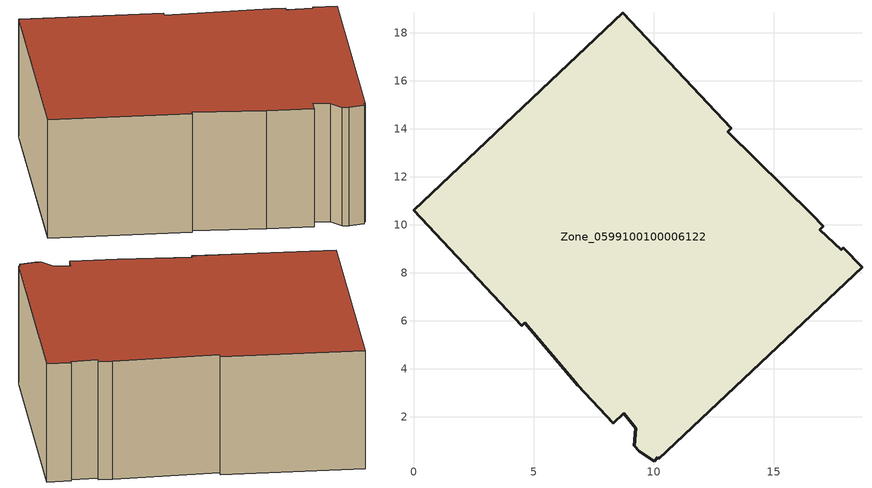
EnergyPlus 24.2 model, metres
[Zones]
Zone_0599100100006122
 floor ground (C_G): 16.92,9.79 17.82,8.96 17.91,9.05 18.69,8.23 10.21,0.25 10.17,0.3 10.02,0.15 9.41,0.57 9.21,0.79 9.25,1.51 8.77,2.14 8.32,1.73 6.84,3.31 4.64,5.91 4.51,5.79 0,10.59 8.71,18.82 13.24,14.01 13.09,13.87 16.62,10.42 17.07,9.94 z1.19
 wall outside (C_F): 16.62,10.42 13.09,13.87 13.24,14.01 8.71,18.82 0,10.59 4.51,5.79 4.64,5.91 6.84,3.31 8.32,1.73 8.77,2.14 9.25,1.51 9.21,0.79 9.41,0.57 10.02,0.15 10.17,0.3 10.21,0.25 18.69,8.23 17.91,9.05 17.82,8.96 16.92,9.79 17.07,9.94 16.62,10.42 z1.19:6.99
 roof outside (C_R): 17.91,9.05 17.82,8.96 16.92,9.79 17.07,9.94 16.62,10.42 13.09,13.87 13.24,14.01 8.71,18.82 0,10.59 4.51,5.79 4.64,5.91 6.84,3.31 8.32,1.73 8.77,2.14 9.25,1.51 9.21,0.79 9.41,0.57 10.02,0.15 10.17,0.3 10.21,0.25 18.69,8.23 z6.99
[BUILDING]
Pand.0599100100006122: North Axis=0; Terrain=City; Loads Convergence Tolerance Value=0.04; Temperature Convergence Tolerance Value=0.4; Solar Distribution=FullExterior; Maximum Number of Warmup Days=25; Minimum Number of Warmup Days=1
[Site:Location]
Rotterdam.The.Hague.AP_ZH_NLD Design_Conditions: Latitude=51.96; Longitude=4.45; Time Zone=1; Elevation=-4.5
[SITE:GROUNDTEMPERATURE:BUILDINGSURFACE]
18, 18, 18, 18, 18, 18, 18, 18, 18, 18, 18, 18
[MATERIAL] Thermal Absorptance=0.9; Solar Absorptance=0.7; Visible Absorptance=0.7
Name | Roughness | Thickness | Conductivity | Density | Specific Heat
G.D.1992-2005 | MediumSmooth | 0.15 | 0.06 | 540 | 1210
F.D.1992-2005 | Rough | 0.3 | 0.12 | 1920 | 840
R.D.1992-2005 | MediumRough | 0.2 | 0.08 | 1500 | 1000
[CONSTRUCTION]
C_G: G.D.1992-2005
C_F: F.D.1992-2005
C_R: R.D.1992-2005
[ZONE]
Zone_0599100100006122: Type=1; Multiplier=1; Ceiling Height=Autocalculate; Volume=Autocalculate; Floor Area=autocalculate; Part of Total Floor Area=Yes
[ZONEINFILTRATION:DESIGNFLOWRATE]
Infil_Zone_0599100100006122: Zone or ZoneList or Space or SpaceList=Zone_0599100100006122; Schedule=AlwaysOn; Design Flow Rate Calculation Method=Flow/Area; Flow Rate per Floor Area=0.0021; Constant Term Coefficient=1; Temperature Term Coefficient=0; Velocity Term Coefficient=0; Velocity Squared Term Coefficient=0
[HVACTEMPLATE:ZONE:IDEALLOADSAIRSYSTEM]
Zone_0599100100006122: Maximum Heating Supply Air Temperature=50; Minimum Cooling Supply Air Temperature=13; Maximum Heating Supply Air Humidity Ratio=0.0156; Minimum Cooling Supply Air Humidity Ratio=0.0077; Heating Limit=NoLimit; Cooling Limit=NoLimit; Dehumidification Control Type=ConstantSensibleHeatRatio; Cooling Sensible Heat Ratio=0.7; Dehumidification Setpoint=60; Humidification Control Type=None; Humidification Setpoint=30; Outdoor Air Method=None; Outdoor Air Flow Rate per Person=0.00944; Outdoor Air Flow Rate per Zone Floor Area=0; Outdoor Air Flow Rate per Zone=0; Demand Controlled Ventilation Type=None; Outdoor Air Economizer Type=NoEconomizer; Heat Recovery Type=None; Sensible Heat Recovery Effectiveness=0.7; Latent Heat Recovery Effectiveness=0.65
[ZONECONTROL:THERMOSTAT]
ThermostatControl_Zone_0599100100006122: Zone or ZoneList=Zone_0599100100006122; Control Type Schedule=DualSetpointControlType; Control 1=Thermostat_Zone_0599100100006122; Temperature Difference Between Cutout And Setpoint=0
[THERMOSTATSETPOINT:DUALSETPOINT]
Thermostat_Zone_0599100100006122: Heating Setpoint Temperature Schedule=HeatingSetpoint_Zone_0599100100006122; Cooling Setpoint Temperature Schedule=CoolingSetpoint_Zone_0599100100006122
[SCHEDULE:COMPACT]
HeatingSetpoint_Zone_0599100100006122: Through: 12/31, For: AllDays, Until: 24:00, 21
CoolingSetpoint_Zone_0599100100006122: Through: 12/31, For: AllDays, Until: 24:00, 24
DualSetpointControlType: Through: 12/31, For: AllDays, Until: 24:00, 4
AlwaysOn: Through: 12/31, For: AllDays, Until: 24:00, 1
